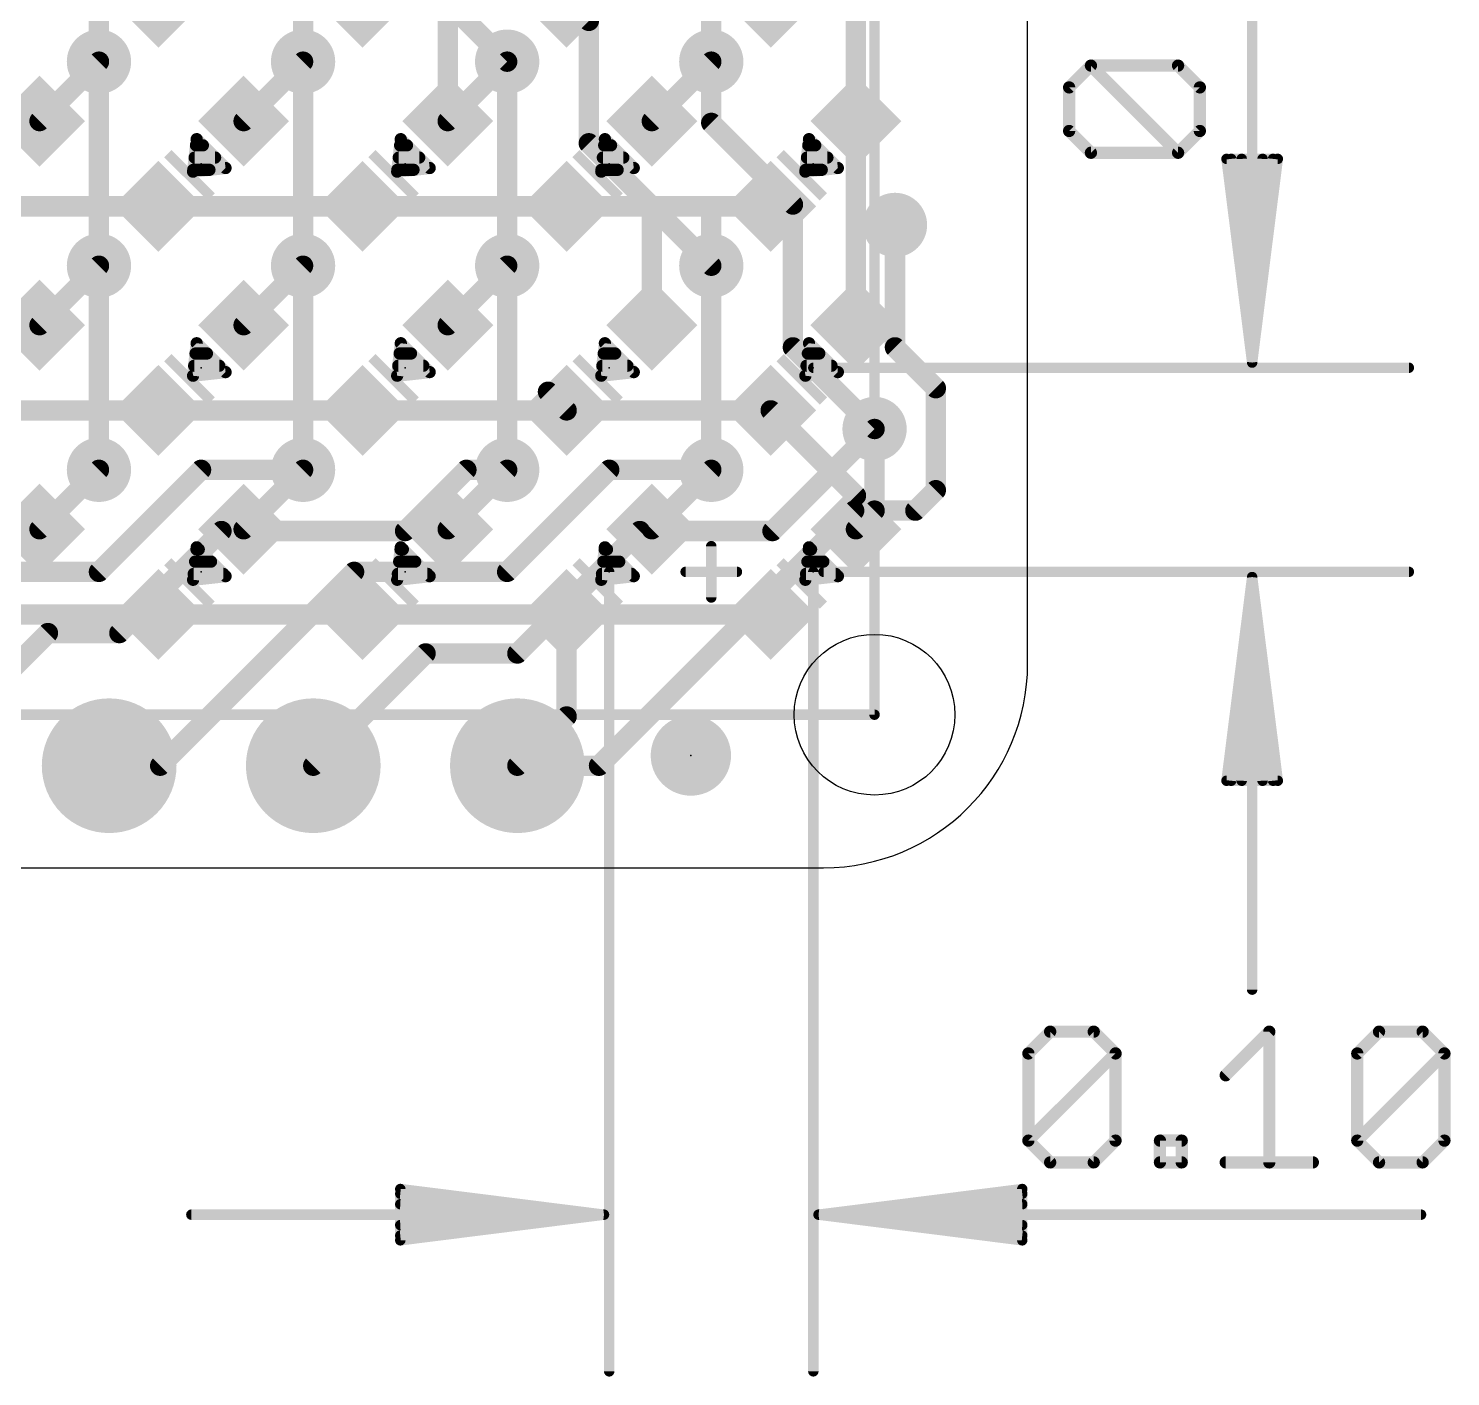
# Model space of a CAD drawing. Extents: x -12.1 to 48.4, y -6.3 to 35.5.
# Drawn here: x 30.75 to 48.44, y -6.33 to 10.45 of the extents above; entities that cross this region are included whole.
import ezdxf

# ---------------------------------------------------------------- set-up
doc = ezdxf.new("R2010")
doc.units = 0
for name, color, linetype in [('1', 12, 'CONTINUOUS'), ('16', 132, 'CONTINUOUS'), ('17', 110, 'CONTINUOUS'), ('18', 110, 'CONTINUOUS'), ('20', 53, 'CONTINUOUS'), ('21', 40, 'CONTINUOUS'), ('23', 40, 'CONTINUOUS'), ('47', 253, 'CONTINUOUS')]:
    doc.layers.add(name, color=color, linetype=linetype)

# ---------------------------------------------------------------- blocks, each defined once
blk = doc.blocks.new('RECT')
blk.add_solid([(-0.5, -0.5), (0.5, -0.5), (-0.5, 0.5), (0.5, 0.5)])
blk = doc.blocks.new('PIE')
at = {"const_width": 0.5}
blk.add_lwpolyline([(0, -0.25, 1), (0, 0.25, 1), (0, -0.25)], format="xyb", dxfattribs=at)
blk = doc.blocks.new('ROUNDP')
at = {"const_width": 0.5}
blk.add_lwpolyline([(0, -0.25, 1), (0, 0.25, 1), (0, -0.25)], format="xyb", dxfattribs=at)
blk = doc.blocks.new('ROUNDV')
at = {"const_width": 0.5}
blk.add_lwpolyline([(0, -0.25, 1), (0, 0.25, 1), (0, -0.25)], format="xyb", dxfattribs=at)

msp = doc.modelspace()

# ---------------------------------------------------------------- linework, layer by layer
at = {"layer": '1', "const_width": 0.254}
for points in [[(41.0433, 11.8333), (41.0433, 9.2933)], [(35.9633, 9.2933), (35.9633, 10.7727)], [(30.8833, 9.2933), (31.623, 10.033)], [(33.4233, 9.2933), (34.163, 10.033)], [(35.9633, 9.2933), (36.703, 10.033)], [(39.243, 10.033), (38.5033, 9.2933)], [(41.0433, 9.2933), (41.0433, 8.0233)], [(29.8227, 8.2327), (32.3627, 8.2327)], [(32.3627, 8.2327), (34.9027, 8.2327)], [(34.9027, 8.2327), (37.4427, 8.2327)], [(37.4427, 8.2327), (38.5033, 8.2327)], [(38.5033, 8.2327), (39.243, 8.2327)], [(38.5033, 6.7533), (38.5033, 8.2327)], [(39.243, 8.2327), (39.9827, 8.2327)], [(39.243, 7.493), (39.243, 8.2327)], [(41.529, 8.001), (41.0433, 8.0233)], [(41.0433, 8.0233), (41.0433, 6.7533)], [(31.623, 7.493), (30.8833, 6.7533)], [(33.4233, 6.7533), (34.163, 7.493)], [(36.703, 7.493), (35.9633, 6.7533)], [(37.4427, 5.6927), (37.211, 5.9243)], [(29.8227, 5.6927), (32.3627, 5.6927)], [(32.3627, 5.6927), (34.9027, 5.6927)], [(34.9027, 5.6927), (37.4427, 5.6927)], [(37.4427, 5.6927), (39.9827, 5.6927)], [(39.9827, 5.6927), (41.0433, 4.632)], [(41.275, 4.445), (41.275, 5.461)], [(30.8833, 4.2133), (31.623, 4.953)], [(33.4233, 4.2133), (34.163, 4.953)], [(35.9633, 4.2133), (36.703, 4.953)], [(38.5033, 4.2133), (39.243, 4.953)], [(41.0433, 4.632), (41.0433, 4.2133)], [(41.0433, 4.2133), (41.275, 4.445)], [(32.3627, 3.1527), (29.8227, 3.1527)], [(34.9027, 3.1527), (32.3627, 3.1527)], [(37.4427, 3.1527), (34.9027, 3.1527)], [(39.9827, 3.1527), (37.4427, 3.1527)], [(37.4427, 1.8827), (37.4427, 3.1527)], [(36.83, 1.27), (37.4427, 1.8827)]]:
    msp.add_lwpolyline(points, dxfattribs=at)
at = {"layer": '1', "const_width": 0.127}
for points in [[(31.6679, 9.9881, 1), (31.5781, 10.0779)], [(34.2079, 9.9881, 1), (34.1181, 10.0779)], [(36.7479, 9.9881, 1), (36.6581, 10.0779)], [(39.2879, 9.9881, 1), (39.1981, 10.0779)], [(30.8384, 9.3382, 1), (30.9282, 9.2484)], [(33.3784, 9.3382, 1), (33.4682, 9.2484)], [(35.9184, 9.3382, 1), (36.0082, 9.2484)], [(38.4584, 9.3382, 1), (38.5482, 9.2484)], [(41.1068, 9.2933, 1), (40.9798, 9.2933)], [(35.8998, 9.2933, 1), (36.0268, 9.2933)], [(40.9798, 9.2933, 1), (41.1068, 9.2933)], [(32.3627, 8.2962, 1), (32.3627, 8.1692)], [(32.3627, 8.1692, 1), (32.3627, 8.2962)], [(34.9027, 8.2962, 1), (34.9027, 8.1692)], [(34.9027, 8.1692, 1), (34.9027, 8.2962)], [(37.4427, 8.2962, 1), (37.4427, 8.1692)], [(37.4427, 8.1692, 1), (37.4427, 8.2962)], [(38.5033, 8.2962, 1), (38.5033, 8.1692)], [(38.5668, 8.2327, 1), (38.4398, 8.2327)], [(38.5033, 8.1692, 1), (38.5033, 8.2962)], [(39.243, 8.2962, 1), (39.243, 8.1692)], [(39.3065, 8.2327, 1), (39.1795, 8.2327)], [(39.243, 8.1692, 1), (39.243, 8.2962)], [(39.9827, 8.1692, 1), (39.9827, 8.2962)], [(41.0462, 8.0868, 1), (41.0404, 7.9599)], [(41.1068, 8.0233, 1), (40.9798, 8.0233)], [(40.9798, 8.0233, 1), (41.1068, 8.0233)], [(41.5261, 7.9376, 1), (41.5319, 8.0644)], [(31.6679, 7.4481, 1), (31.5781, 7.5379)], [(34.2079, 7.4481, 1), (34.1181, 7.5379)], [(36.7479, 7.4481, 1), (36.6581, 7.5379)], [(39.1795, 7.493, 1), (39.3065, 7.493)], [(30.8384, 6.7982, 1), (30.9282, 6.7084)], [(33.3784, 6.7982, 1), (33.4682, 6.7084)], [(35.9184, 6.7982, 1), (36.0082, 6.7084)], [(38.4398, 6.7533, 1), (38.5668, 6.7533)], [(40.9798, 6.7533, 1), (41.1068, 6.7533)], [(37.2559, 5.9692, 1), (37.1661, 5.8794)], [(32.3627, 5.7562, 1), (32.3627, 5.6292)], [(32.3627, 5.6292, 1), (32.3627, 5.7562)], [(34.9027, 5.7562, 1), (34.9027, 5.6292)], [(34.9027, 5.6292, 1), (34.9027, 5.7562)], [(37.4427, 5.7562, 1), (37.4427, 5.6292)], [(37.3978, 5.6478, 1), (37.4876, 5.7376)], [(37.4427, 5.6292, 1), (37.4427, 5.7562)], [(40.0276, 5.7376, 1), (39.9378, 5.6478)], [(39.9827, 5.6292, 1), (39.9827, 5.7562)], [(41.3385, 5.461, 1), (41.2115, 5.461)], [(31.6679, 4.9081, 1), (31.5781, 4.9979)], [(34.2079, 4.9081, 1), (34.1181, 4.9979)], [(36.7479, 4.9081, 1), (36.6581, 4.9979)], [(39.2879, 4.9081, 1), (39.1981, 4.9979)], [(41.1068, 4.632, 1), (40.9798, 4.632)], [(40.9984, 4.5871, 1), (41.0882, 4.6769)], [(41.2115, 4.445, 1), (41.3385, 4.445)], [(41.3199, 4.4001, 1), (41.2301, 4.4899)], [(30.8384, 4.2582, 1), (30.9282, 4.1684)], [(33.3784, 4.2582, 1), (33.4682, 4.1684)], [(35.9184, 4.2582, 1), (36.0082, 4.1684)], [(38.4584, 4.2582, 1), (38.5482, 4.1684)], [(40.9984, 4.2582, 1), (41.0882, 4.1684)], [(40.9798, 4.2133, 1), (41.1068, 4.2133)], [(32.3627, 3.2162, 1), (32.3627, 3.0892)], [(32.3627, 3.0892, 1), (32.3627, 3.2162)], [(34.9027, 3.2162, 1), (34.9027, 3.0892)], [(34.9027, 3.0892, 1), (34.9027, 3.2162)], [(37.4427, 3.2162, 1), (37.4427, 3.0892)], [(37.5062, 3.1527, 1), (37.3792, 3.1527)], [(37.4427, 3.0892, 1), (37.4427, 3.2162)], [(39.9827, 3.0892, 1), (39.9827, 3.2162)], [(37.4876, 1.8378, 1), (37.3978, 1.9276)], [(37.3792, 1.8827, 1), (37.5062, 1.8827)], [(36.7851, 1.3149, 1), (36.8749, 1.2251)]]:
    msp.add_lwpolyline(points, format="xyb", dxfattribs=at)
at = {"layer": '16', "const_width": 0.254}
for points in [[(31.623, 12.573), (31.623, 10.033)], [(34.163, 10.033), (34.163, 12.573)], [(39.243, 10.033), (39.243, 12.573)], [(36.703, 11.557), (37.719, 10.541)], [(35.687, 11.049), (36.703, 10.033)], [(37.719, 10.541), (37.719, 9.017)], [(31.623, 10.033), (31.623, 7.493)], [(34.163, 7.493), (34.163, 10.033)], [(36.703, 10.033), (36.703, 7.493)], [(39.243, 10.033), (39.243, 9.271)], [(39.243, 9.271), (40.259, 8.255)], [(37.719, 9.017), (39.243, 7.493)], [(40.259, 8.255), (40.259, 6.477)], [(41.529, 6.477), (41.529, 8.001)], [(31.623, 4.953), (31.623, 7.493)], [(34.163, 4.953), (34.163, 7.493)], [(36.703, 4.953), (36.703, 7.493)], [(39.243, 4.953), (39.243, 7.493)], [(40.259, 6.477), (41.275, 5.461)], [(42.037, 5.969), (41.529, 6.477)], [(42.037, 4.699), (42.037, 5.969)], [(40.005, 4.191), (41.275, 5.461)], [(30.8833, 4.2133), (31.623, 4.953)], [(31.623, 3.683), (32.893, 4.953)], [(32.893, 4.953), (34.163, 4.953)], [(35.433, 4.191), (36.195, 4.953)], [(36.195, 4.953), (36.703, 4.953)], [(36.703, 3.683), (37.973, 4.953)], [(37.973, 4.953), (39.243, 4.953)], [(41.783, 4.445), (42.037, 4.699)], [(41.021, 4.445), (37.846, 1.27)], [(41.021, 4.445), (41.783, 4.445)], [(28.5973, 4.2133), (30.8833, 4.2133)], [(33.147, 4.191), (31.877, 2.921)], [(33.147, 4.191), (35.433, 4.191)], [(36.83, 2.667), (38.354, 4.191)], [(38.227, 4.191), (38.354, 4.191)], [(38.354, 4.191), (38.862, 4.191)], [(38.862, 4.191), (40.005, 4.191)], [(29.591, 3.683), (31.623, 3.683)], [(34.798, 3.683), (32.385, 1.27)], [(34.798, 3.683), (36.703, 3.683)], [(30.988, 2.921), (29.337, 1.27)], [(31.877, 2.921), (30.988, 2.921)], [(34.29, 1.27), (35.687, 2.667)], [(35.687, 2.667), (36.83, 2.667)], [(32.385, 1.27), (31.75, 1.27)], [(37.846, 1.27), (36.83, 1.27)]]:
    msp.add_lwpolyline(points, dxfattribs=at)
at = {"layer": '16', "const_width": 0.127}
for points in [[(37.6741, 10.4961, 1), (37.7639, 10.5859)], [(31.6865, 10.033, 1), (31.5595, 10.033)], [(31.5595, 10.033, 1), (31.6865, 10.033)], [(34.2265, 10.033, 1), (34.0995, 10.033)], [(34.0995, 10.033, 1), (34.2265, 10.033)], [(36.7665, 10.033, 1), (36.6395, 10.033)], [(36.6581, 9.9881, 1), (36.7479, 10.0779)], [(39.3065, 10.033, 1), (39.1795, 10.033)], [(39.1795, 10.033, 1), (39.3065, 10.033)], [(39.2879, 9.3159, 1), (39.1981, 9.2261)], [(39.1795, 9.271, 1), (39.3065, 9.271)], [(37.7639, 9.0619, 1), (37.6741, 8.9721)], [(37.6555, 9.017, 1), (37.7825, 9.017)], [(40.3225, 8.255, 1), (40.1955, 8.255)], [(40.2141, 8.2101, 1), (40.3039, 8.2999)], [(41.5925, 8.001, 1), (41.4655, 8.001)], [(31.6865, 7.493, 1), (31.5595, 7.493)], [(34.2265, 7.493, 1), (34.0995, 7.493)], [(36.7665, 7.493, 1), (36.6395, 7.493)], [(39.3065, 7.493, 1), (39.1795, 7.493)], [(31.5595, 7.493, 1), (31.6865, 7.493)], [(34.0995, 7.493, 1), (34.2265, 7.493)], [(36.6395, 7.493, 1), (36.7665, 7.493)], [(39.1981, 7.4481, 1), (39.2879, 7.5379)], [(40.3039, 6.5219, 1), (40.2141, 6.4321)], [(41.5739, 6.5219, 1), (41.4841, 6.4321)], [(40.1955, 6.477, 1), (40.3225, 6.477)], [(41.4655, 6.477, 1), (41.5925, 6.477)], [(42.1005, 5.969, 1), (41.9735, 5.969)], [(41.9921, 5.9241, 1), (42.0819, 6.0139)], [(41.3199, 5.4161, 1), (41.2301, 5.5059)], [(41.2301, 5.4161, 1), (41.3199, 5.5059)], [(31.5595, 4.953, 1), (31.6865, 4.953)], [(31.6679, 4.9081, 1), (31.5781, 4.9979)], [(32.893, 5.0165, 1), (32.893, 4.8895)], [(32.9379, 4.9081, 1), (32.8481, 4.9979)], [(34.0995, 4.953, 1), (34.2265, 4.953)], [(34.163, 4.8895, 1), (34.163, 5.0165)], [(36.195, 5.0165, 1), (36.195, 4.8895)], [(36.2399, 4.9081, 1), (36.1501, 4.9979)], [(36.6395, 4.953, 1), (36.7665, 4.953)], [(36.703, 4.8895, 1), (36.703, 5.0165)], [(37.973, 5.0165, 1), (37.973, 4.8895)], [(38.0179, 4.9081, 1), (37.9281, 4.9979)], [(39.1795, 4.953, 1), (39.3065, 4.953)], [(39.243, 4.8895, 1), (39.243, 5.0165)], [(42.0819, 4.6541, 1), (41.9921, 4.7439)], [(41.9735, 4.699, 1), (42.1005, 4.699)], [(41.021, 4.5085, 1), (41.021, 4.3815)], [(41.0659, 4.4001, 1), (40.9761, 4.4899)], [(41.7381, 4.4899, 1), (41.8279, 4.4001)], [(41.783, 4.3815, 1), (41.783, 4.5085)], [(30.8384, 4.2582, 1), (30.9282, 4.1684)], [(30.8833, 4.1498, 1), (30.8833, 4.2768)], [(33.147, 4.2545, 1), (33.147, 4.1275)], [(33.1919, 4.1461, 1), (33.1021, 4.2359)], [(35.3881, 4.2359, 1), (35.4779, 4.1461)], [(35.433, 4.1275, 1), (35.433, 4.2545)], [(38.227, 4.2545, 1), (38.227, 4.1275)], [(38.354, 4.2545, 1), (38.354, 4.1275)], [(38.3989, 4.1461, 1), (38.3091, 4.2359)], [(38.354, 4.1275, 1), (38.354, 4.2545)], [(38.862, 4.2545, 1), (38.862, 4.1275)], [(38.862, 4.1275, 1), (38.862, 4.2545)], [(39.9601, 4.2359, 1), (40.0499, 4.1461)], [(40.005, 4.1275, 1), (40.005, 4.2545)], [(31.5781, 3.7279, 1), (31.6679, 3.6381)], [(31.623, 3.6195, 1), (31.623, 3.7465)], [(34.798, 3.7465, 1), (34.798, 3.6195)], [(34.8429, 3.6381, 1), (34.7531, 3.7279)], [(36.6581, 3.7279, 1), (36.7479, 3.6381)], [(36.703, 3.6195, 1), (36.703, 3.7465)], [(30.988, 2.9845, 1), (30.988, 2.8575)], [(31.0329, 2.8761, 1), (30.9431, 2.9659)], [(31.8321, 2.9659, 1), (31.9219, 2.8761)], [(31.877, 2.8575, 1), (31.877, 2.9845)], [(35.687, 2.7305, 1), (35.687, 2.6035)], [(35.7319, 2.6221, 1), (35.6421, 2.7119)], [(36.7851, 2.7119, 1), (36.8749, 2.6221)], [(36.83, 2.6035, 1), (36.83, 2.7305)], [(31.75, 1.3335, 1), (31.75, 1.2065)], [(32.3401, 1.3149, 1), (32.4299, 1.2251)], [(32.385, 1.2065, 1), (32.385, 1.3335)], [(34.2451, 1.3149, 1), (34.3349, 1.2251)], [(36.83, 1.3335, 1), (36.83, 1.2065)], [(37.8011, 1.3149, 1), (37.8909, 1.2251)], [(37.846, 1.2065, 1), (37.846, 1.3335)]]:
    msp.add_lwpolyline(points, format="xyb", dxfattribs=at)
at = {"layer": '20'}
for p, q in [((43.18, 2.54), (43.18, 25.4)), ((2.54, 0), (40.64, 0))]:
    msp.add_line(p, q, dxfattribs=at)
msp.add_circle((41.275, 1.905), 1, dxfattribs=at)
msp.add_arc((40.64, 2.54), 2.54, 270, 0, dxfattribs=at)
at = {"layer": '21', "const_width": 0.1524}
for points in [[(32.8391, 9.0683), (32.7942, 8.6642)], [(32.8306, 8.9916), (32.9158, 8.9916)], [(33.1983, 8.7091), (32.8391, 9.0683)], [(35.3791, 9.0683), (35.3342, 8.6642)], [(35.3706, 8.9916), (35.4558, 8.9916)], [(35.7383, 8.7091), (35.3791, 9.0683)], [(37.9191, 9.0683), (37.8742, 8.6642)], [(37.9106, 8.9916), (37.9958, 8.9916)], [(38.2783, 8.7091), (37.9191, 9.0683)], [(40.4591, 9.0683), (40.4142, 8.6642)], [(40.4506, 8.9916), (40.5358, 8.9916)], [(40.8183, 8.7091), (40.4591, 9.0683)], [(32.8137, 8.8392), (33.0682, 8.8392)], [(35.3537, 8.8392), (35.6082, 8.8392)], [(37.8937, 8.8392), (38.1482, 8.8392)], [(40.4337, 8.8392), (40.6882, 8.8392)], [(32.7942, 8.6642), (33.1983, 8.7091)], [(32.7967, 8.6868), (32.9975, 8.6868)], [(35.3342, 8.6642), (35.7383, 8.7091)], [(35.3367, 8.6868), (35.5375, 8.6868)], [(37.8742, 8.6642), (38.2783, 8.7091)], [(37.8767, 8.6868), (38.0775, 8.6868)], [(40.4142, 8.6642), (40.8183, 8.7091)], [(40.4167, 8.6868), (40.6175, 8.6868)], [(32.8391, 6.5283), (32.7942, 6.1242)], [(33.1983, 6.1691), (32.8391, 6.5283)], [(35.3791, 6.5283), (35.3342, 6.1242)], [(35.7383, 6.1691), (35.3791, 6.5283)], [(37.9191, 6.5283), (37.8742, 6.1242)], [(38.2783, 6.1691), (37.9191, 6.5283)], [(40.4591, 6.5283), (40.4142, 6.1242)], [(40.8183, 6.1691), (40.4591, 6.5283)], [(32.8249, 6.4008), (32.9666, 6.4008)], [(35.3649, 6.4008), (35.5066, 6.4008)], [(37.9049, 6.4008), (38.0466, 6.4008)], [(40.4449, 6.4008), (40.5866, 6.4008)], [(32.7942, 6.1242), (33.1983, 6.1691)], [(32.808, 6.2484), (33.119, 6.2484)], [(35.3342, 6.1242), (35.7383, 6.1691)], [(35.348, 6.2484), (35.659, 6.2484)], [(37.8742, 6.1242), (38.2783, 6.1691)], [(37.888, 6.2484), (38.199, 6.2484)], [(40.4142, 6.1242), (40.8183, 6.1691)], [(40.428, 6.2484), (40.739, 6.2484)], [(32.8391, 3.9883), (32.7942, 3.5842)], [(32.8362, 3.9624), (32.865, 3.9624)], [(33.1983, 3.6291), (32.8391, 3.9883)], [(35.3791, 3.9883), (35.3342, 3.5842)], [(35.3762, 3.9624), (35.405, 3.9624)], [(35.7383, 3.6291), (35.3791, 3.9883)], [(37.9191, 3.9883), (37.8742, 3.5842)], [(37.9162, 3.9624), (37.945, 3.9624)], [(38.2783, 3.6291), (37.9191, 3.9883)], [(40.4591, 3.9883), (40.4142, 3.5842)], [(40.4562, 3.9624), (40.485, 3.9624)], [(40.8183, 3.6291), (40.4591, 3.9883)], [(32.8024, 3.6576), (33.1698, 3.6576)], [(32.8193, 3.81), (33.0174, 3.81)], [(35.3424, 3.6576), (35.7098, 3.6576)], [(35.3593, 3.81), (35.5574, 3.81)], [(37.8824, 3.6576), (38.2498, 3.6576)], [(37.8993, 3.81), (38.0974, 3.81)], [(40.4224, 3.6576), (40.7898, 3.6576)], [(40.4393, 3.81), (40.6374, 3.81)], [(32.7942, 3.5842), (33.1983, 3.6291)], [(35.3342, 3.5842), (35.7383, 3.6291)], [(37.8742, 3.5842), (38.2783, 3.6291)], [(40.4142, 3.5842), (40.8183, 3.6291)]]:
    msp.add_lwpolyline(points, dxfattribs=at)
at = {"layer": '21', "const_width": 0.0762}
for points in [[(32.8306, 9.0297, 1), (32.8306, 8.9535)], [(32.8661, 9.0953, 1), (32.8122, 9.0414)], [(32.877, 9.0641, 1), (32.8012, 9.0725)], [(32.9158, 8.9535, 1), (32.9158, 9.0297)], [(35.3706, 9.0297, 1), (35.3706, 8.9535)], [(35.4061, 9.0953, 1), (35.3522, 9.0414)], [(35.417, 9.0641, 1), (35.3412, 9.0725)], [(35.4558, 8.9535, 1), (35.4558, 9.0297)], [(37.9106, 9.0297, 1), (37.9106, 8.9535)], [(37.9461, 9.0953, 1), (37.8922, 9.0414)], [(37.957, 9.0641, 1), (37.8812, 9.0725)], [(37.9958, 8.9535, 1), (37.9958, 9.0297)], [(40.4506, 9.0297, 1), (40.4506, 8.9535)], [(40.4861, 9.0953, 1), (40.4322, 9.0414)], [(40.497, 9.0641, 1), (40.4212, 9.0725)], [(40.5358, 8.9535, 1), (40.5358, 9.0297)], [(32.8137, 8.8773, 1), (32.8137, 8.8011)], [(33.0682, 8.8011, 1), (33.0682, 8.8773)], [(35.3537, 8.8773, 1), (35.3537, 8.8011)], [(35.6082, 8.8011, 1), (35.6082, 8.8773)], [(37.8937, 8.8773, 1), (37.8937, 8.8011)], [(38.1482, 8.8011, 1), (38.1482, 8.8773)], [(40.4337, 8.8773, 1), (40.4337, 8.8011)], [(40.6882, 8.8011, 1), (40.6882, 8.8773)], [(32.79, 8.7021, 1), (32.7984, 8.6263)], [(32.7563, 8.6684, 1), (32.8321, 8.66)], [(32.7967, 8.7249, 1), (32.7967, 8.6487)], [(32.9975, 8.6487, 1), (32.9975, 8.7249)], [(33.1714, 8.6822, 1), (33.2253, 8.7361)], [(33.2025, 8.6712, 1), (33.1941, 8.747)], [(35.33, 8.7021, 1), (35.3384, 8.6263)], [(35.2963, 8.6684, 1), (35.3721, 8.66)], [(35.3367, 8.7249, 1), (35.3367, 8.6487)], [(35.5375, 8.6487, 1), (35.5375, 8.7249)], [(35.7114, 8.6822, 1), (35.7653, 8.7361)], [(35.7425, 8.6712, 1), (35.7341, 8.747)], [(37.87, 8.7021, 1), (37.8784, 8.6263)], [(37.8363, 8.6684, 1), (37.9121, 8.66)], [(37.8767, 8.7249, 1), (37.8767, 8.6487)], [(38.0775, 8.6487, 1), (38.0775, 8.7249)], [(38.2514, 8.6822, 1), (38.3053, 8.7361)], [(38.2825, 8.6712, 1), (38.2741, 8.747)], [(40.41, 8.7021, 1), (40.4184, 8.6263)], [(40.3763, 8.6684, 1), (40.4521, 8.66)], [(40.4167, 8.7249, 1), (40.4167, 8.6487)], [(40.6175, 8.6487, 1), (40.6175, 8.7249)], [(40.7914, 8.6822, 1), (40.8453, 8.7361)], [(40.8225, 8.6712, 1), (40.8141, 8.747)], [(32.8661, 6.5553, 1), (32.8122, 6.5014)], [(32.877, 6.5241, 1), (32.8012, 6.5325)], [(35.4061, 6.5553, 1), (35.3522, 6.5014)], [(35.417, 6.5241, 1), (35.3412, 6.5325)], [(37.9461, 6.5553, 1), (37.8922, 6.5014)], [(37.957, 6.5241, 1), (37.8812, 6.5325)], [(40.4861, 6.5553, 1), (40.4322, 6.5014)], [(40.497, 6.5241, 1), (40.4212, 6.5325)], [(32.8249, 6.4389, 1), (32.8249, 6.3627)], [(32.9666, 6.3627, 1), (32.9666, 6.4389)], [(35.3649, 6.4389, 1), (35.3649, 6.3627)], [(35.5066, 6.3627, 1), (35.5066, 6.4389)], [(37.9049, 6.4389, 1), (37.9049, 6.3627)], [(38.0466, 6.3627, 1), (38.0466, 6.4389)], [(40.4449, 6.4389, 1), (40.4449, 6.3627)], [(40.5866, 6.3627, 1), (40.5866, 6.4389)], [(32.79, 6.1621, 1), (32.7984, 6.0863)], [(32.808, 6.2865, 1), (32.808, 6.2103)], [(33.119, 6.2103, 1), (33.119, 6.2865)], [(33.1714, 6.1422, 1), (33.2253, 6.1961)], [(33.2025, 6.1312, 1), (33.1941, 6.207)], [(35.33, 6.1621, 1), (35.3384, 6.0863)], [(35.348, 6.2865, 1), (35.348, 6.2103)], [(35.659, 6.2103, 1), (35.659, 6.2865)], [(35.7114, 6.1422, 1), (35.7653, 6.1961)], [(35.7425, 6.1312, 1), (35.7341, 6.207)], [(37.87, 6.1621, 1), (37.8784, 6.0863)], [(37.888, 6.2865, 1), (37.888, 6.2103)], [(38.199, 6.2103, 1), (38.199, 6.2865)], [(38.2514, 6.1422, 1), (38.3053, 6.1961)], [(38.2825, 6.1312, 1), (38.2741, 6.207)], [(40.41, 6.1621, 1), (40.4184, 6.0863)], [(40.428, 6.2865, 1), (40.428, 6.2103)], [(40.739, 6.2103, 1), (40.739, 6.2865)], [(40.7914, 6.1422, 1), (40.8453, 6.1961)], [(40.8225, 6.1312, 1), (40.8141, 6.207)], [(32.7563, 6.1284, 1), (32.8321, 6.12)], [(35.2963, 6.1284, 1), (35.3721, 6.12)], [(37.8363, 6.1284, 1), (37.9121, 6.12)], [(40.3763, 6.1284, 1), (40.4521, 6.12)], [(32.8362, 4.0005, 1), (32.8362, 3.9243)], [(32.8661, 4.0153, 1), (32.8122, 3.9614)], [(32.877, 3.9841, 1), (32.8012, 3.9925)], [(32.865, 3.9243, 1), (32.865, 4.0005)], [(35.3762, 4.0005, 1), (35.3762, 3.9243)], [(35.4061, 4.0153, 1), (35.3522, 3.9614)], [(35.417, 3.9841, 1), (35.3412, 3.9925)], [(35.405, 3.9243, 1), (35.405, 4.0005)], [(37.9162, 4.0005, 1), (37.9162, 3.9243)], [(37.9461, 4.0153, 1), (37.8922, 3.9614)], [(37.957, 3.9841, 1), (37.8812, 3.9925)], [(37.945, 3.9243, 1), (37.945, 4.0005)], [(40.4562, 4.0005, 1), (40.4562, 3.9243)], [(40.4861, 4.0153, 1), (40.4322, 3.9614)], [(40.497, 3.9841, 1), (40.4212, 3.9925)], [(40.485, 3.9243, 1), (40.485, 4.0005)], [(32.8024, 3.6957, 1), (32.8024, 3.6195)], [(32.8193, 3.8481, 1), (32.8193, 3.7719)], [(33.0174, 3.7719, 1), (33.0174, 3.8481)], [(33.1698, 3.6195, 1), (33.1698, 3.6957)], [(35.3424, 3.6957, 1), (35.3424, 3.6195)], [(35.3593, 3.8481, 1), (35.3593, 3.7719)], [(35.5574, 3.7719, 1), (35.5574, 3.8481)], [(35.7098, 3.6195, 1), (35.7098, 3.6957)], [(37.8824, 3.6957, 1), (37.8824, 3.6195)], [(37.8993, 3.8481, 1), (37.8993, 3.7719)], [(38.0974, 3.7719, 1), (38.0974, 3.8481)], [(38.2498, 3.6195, 1), (38.2498, 3.6957)], [(40.4224, 3.6957, 1), (40.4224, 3.6195)], [(40.4393, 3.8481, 1), (40.4393, 3.7719)], [(40.6374, 3.7719, 1), (40.6374, 3.8481)], [(40.7898, 3.6195, 1), (40.7898, 3.6957)], [(32.79, 3.6221, 1), (32.7984, 3.5463)], [(32.7563, 3.5884, 1), (32.8321, 3.58)], [(33.1714, 3.6022, 1), (33.2253, 3.6561)], [(33.2025, 3.5912, 1), (33.1941, 3.667)], [(35.33, 3.6221, 1), (35.3384, 3.5463)], [(35.2963, 3.5884, 1), (35.3721, 3.58)], [(35.7114, 3.6022, 1), (35.7653, 3.6561)], [(35.7425, 3.5912, 1), (35.7341, 3.667)], [(37.87, 3.6221, 1), (37.8784, 3.5463)], [(37.8363, 3.5884, 1), (37.9121, 3.58)], [(38.2514, 3.6022, 1), (38.3053, 3.6561)], [(38.2825, 3.5912, 1), (38.2741, 3.667)], [(40.41, 3.6221, 1), (40.4184, 3.5463)], [(40.3763, 3.5884, 1), (40.4521, 3.58)], [(40.7914, 3.6022, 1), (40.8453, 3.6561)], [(40.8225, 3.5912, 1), (40.8141, 3.667)]]:
    msp.add_lwpolyline(points, format="xyb", dxfattribs=at)
at = {"layer": '23'}
for p in [(32.893, 8.763), (35.433, 8.763), (37.973, 8.763), (40.513, 8.763), (32.893, 6.223), (35.433, 6.223), (37.973, 6.223), (40.513, 6.223), (32.893, 3.683), (35.433, 3.683), (37.973, 3.683), (40.513, 3.683), (38.989, 1.397)]:
    msp.add_point(p, dxfattribs=at)
at = {"layer": '47'}
for points, const_width in [([(41.275, 1.905), (41.275, 35.097)], 0.13), ([(45.974, 6.288), (45.974, 13.7858)], 0.13), ([(43.6963, 9.7127), (43.9675, 9.9839)], 0.1524), ([(43.9675, 9.9839), (45.0521, 9.9839)], 0.1524), ([(45.0521, 8.8992), (43.9675, 9.9839)], 0.1524), ([(45.0521, 9.9839), (45.3233, 9.7127)], 0.1524), ([(43.6963, 9.1704), (43.6963, 9.7127)], 0.1524), ([(45.3233, 9.7127), (45.3233, 9.1704)], 0.1524), ([(43.9675, 8.8992), (43.6963, 9.1704)], 0.1524), ([(45.3233, 9.1704), (45.0521, 8.8992)], 0.1524), ([(45.0521, 8.8992), (43.9675, 8.8992)], 0.1524), ([(45.974, 6.288), (45.6548, 8.823)], 0.13), ([(45.6548, 8.823), (46.2932, 8.823)], 0.13), ([(45.974, 6.288), (45.714, 8.823)], 0.13), ([(45.974, 6.288), (45.844, 8.823)], 0.13), ([(46.2932, 8.823), (45.974, 6.288)], 0.13), ([(46.104, 8.823), (45.974, 6.288)], 0.13), ([(46.234, 8.823), (45.974, 6.288)], 0.13), ([(40.513, 6.223), (47.924, 6.223)], 0.13), ([(39.243, 3.3638), (39.243, 4.0022)], 0.13), ([(37.973, 3.683), (37.973, -6.268)], 0.13), ([(38.9238, 3.683), (39.5622, 3.683)], 0.13), ([(40.513, 3.683), (40.513, -6.268)], 0.13), ([(40.64, 3.683), (47.924, 3.683)], 0.13), ([(45.974, 3.618), (45.6548, 1.083)], 0.13), ([(45.974, 3.618), (45.714, 1.083)], 0.13), ([(45.974, 3.618), (45.844, 1.083)], 0.13), ([(45.974, 3.618), (45.974, -1.517)], 0.13), ([(46.2932, 1.083), (45.974, 3.618)], 0.13), ([(46.104, 1.083), (45.974, 3.618)], 0.13), ([(46.234, 1.083), (45.974, 3.618)], 0.13), ([(41.275, 1.905), (-5.633, 1.905)], 0.13), ([(45.6548, 1.083), (46.2932, 1.083)], 0.13), ([(43.1892, -2.3115), (43.4604, -2.0403)], 0.1524), ([(43.4604, -2.0403), (44.0027, -2.0403)], 0.1524), ([(44.0027, -2.0403), (44.2739, -2.3115)], 0.1524), ([(45.6449, -2.5826), (46.1873, -2.0403)], 0.1524), ([(46.1873, -2.0403), (46.1873, -3.6673)], 0.1524), ([(47.2821, -2.3115), (47.5533, -2.0403)], 0.1524), ([(47.5533, -2.0403), (48.0956, -2.0403)], 0.1524), ([(48.0956, -2.0403), (48.3668, -2.3115)], 0.1524), ([(43.1892, -3.3961), (43.1892, -2.3115)], 0.1524), ([(43.1892, -3.3961), (44.2739, -2.3115)], 0.1524), ([(44.2739, -2.3115), (44.2739, -3.3961)], 0.1524), ([(47.2821, -3.3961), (47.2821, -2.3115)], 0.1524), ([(47.2821, -3.3961), (48.3668, -2.3115)], 0.1524), ([(48.3668, -2.3115), (48.3668, -3.3961)], 0.1524), ([(43.4604, -3.6673), (43.1892, -3.3961)], 0.1524), ([(44.2739, -3.3961), (44.0027, -3.6673)], 0.1524), ([(44.8264, -3.6673), (44.8264, -3.3961)], 0.1524), ([(44.8264, -3.3961), (45.0975, -3.3961)], 0.1524), ([(45.0975, -3.3961), (45.0975, -3.6673)], 0.1524), ([(47.5533, -3.6673), (47.2821, -3.3961)], 0.1524), ([(48.3668, -3.3961), (48.0956, -3.6673)], 0.1524), ([(44.0027, -3.6673), (43.4604, -3.6673)], 0.1524), ([(45.0975, -3.6673), (44.8264, -3.6673)], 0.1524), ([(45.6449, -3.6673), (46.7296, -3.6673)], 0.1524), ([(48.0956, -3.6673), (47.5533, -3.6673)], 0.1524), ([(37.908, -4.318), (35.373, -3.9988)], 0.13), ([(35.373, -3.9988), (35.373, -4.6372)], 0.13), ([(37.908, -4.318), (35.373, -4.058)], 0.13), ([(40.578, -4.318), (43.113, -3.9988)], 0.13), ([(40.578, -4.318), (43.113, -4.058)], 0.13), ([(43.113, -3.9988), (43.113, -4.6372)], 0.13), ([(37.908, -4.318), (35.373, -4.188)], 0.13), ([(40.578, -4.318), (43.113, -4.188)], 0.13), ([(37.908, -4.318), (32.773, -4.318)], 0.13), ([(35.373, -4.6372), (37.908, -4.318)], 0.13), ([(35.373, -4.448), (37.908, -4.318)], 0.13), ([(35.373, -4.578), (37.908, -4.318)], 0.13), ([(40.578, -4.318), (48.0758, -4.318)], 0.13), ([(43.113, -4.6372), (40.578, -4.318)], 0.13), ([(43.113, -4.448), (40.578, -4.318)], 0.13), ([(43.113, -4.578), (40.578, -4.318)], 0.13)]:
    msp.add_lwpolyline(points, dxfattribs=dict(at, const_width=const_width))
for points, const_width in [([(43.9944, 10.0108, 1), (43.9405, 9.9569)], 0.0762), ([(43.9675, 10.022, 1), (43.9675, 9.9458)], 0.0762), ([(43.9944, 9.9569, 1), (43.9405, 10.0108)], 0.0762), ([(45.0791, 10.0108, 1), (45.0252, 9.9569)], 0.0762), ([(45.0521, 9.9458, 1), (45.0521, 10.022)], 0.0762), ([(43.7344, 9.7127, 1), (43.6582, 9.7127)], 0.0762), ([(43.6694, 9.7396, 1), (43.7233, 9.6858)], 0.0762), ([(45.3614, 9.7127, 1), (45.2852, 9.7127)], 0.0762), ([(45.2964, 9.6858, 1), (45.3502, 9.7396)], 0.0762), ([(43.7233, 9.1973, 1), (43.6694, 9.1434)], 0.0762), ([(43.6582, 9.1704, 1), (43.7344, 9.1704)], 0.0762), ([(45.2852, 9.1704, 1), (45.3614, 9.1704)], 0.0762), ([(45.3502, 9.1434, 1), (45.2964, 9.1973)], 0.0762), ([(43.9675, 8.9373, 1), (43.9675, 8.8611)], 0.0762), ([(43.9405, 8.8723, 1), (43.9944, 8.9261)], 0.0762), ([(45.0252, 8.9261, 1), (45.0791, 8.8723)], 0.0762), ([(45.0252, 8.8723, 1), (45.0791, 8.9261)], 0.0762), ([(45.0521, 8.8611, 1), (45.0521, 8.9373)], 0.0762), ([(45.687, 8.8271, 1), (45.6225, 8.8189)], 0.065), ([(45.6548, 8.8555, 1), (45.6548, 8.7905)], 0.065), ([(45.7463, 8.8263, 1), (45.6817, 8.8197)], 0.065), ([(45.8765, 8.8247, 1), (45.8115, 8.8213)], 0.065), ([(46.1365, 8.8213, 1), (46.0715, 8.8247)], 0.065), ([(46.2663, 8.8197, 1), (46.2017, 8.8263)], 0.065), ([(46.3255, 8.8189, 1), (46.261, 8.8271)], 0.065), ([(46.2932, 8.7905, 1), (46.2932, 8.8555)], 0.065), ([(40.513, 6.2555, 1), (40.513, 6.1905)], 0.065), ([(45.9418, 6.2921, 1), (46.0062, 6.2839)], 0.065), ([(45.9417, 6.2913, 1), (46.0063, 6.2847)], 0.065), ([(45.9415, 6.2863, 1), (46.0065, 6.2897)], 0.065), ([(45.9415, 6.2897, 1), (46.0065, 6.2863)], 0.065), ([(45.9415, 6.288, 1), (46.0065, 6.288)], 0.065), ([(45.9417, 6.2847, 1), (46.0063, 6.2913)], 0.065), ([(45.9418, 6.2839, 1), (46.0062, 6.2921)], 0.065), ([(47.924, 6.1905, 1), (47.924, 6.2555)], 0.065), ([(39.2755, 4.0022, 1), (39.2105, 4.0022)], 0.065), ([(38.0055, 3.683, 1), (37.9405, 3.683)], 0.065), ([(38.9238, 3.7155, 1), (38.9238, 3.6505)], 0.065), ([(39.5622, 3.6505, 1), (39.5622, 3.7155)], 0.065), ([(40.5455, 3.683, 1), (40.4805, 3.683)], 0.065), ([(40.64, 3.7155, 1), (40.64, 3.6505)], 0.065), ([(47.924, 3.6505, 1), (47.924, 3.7155)], 0.065), ([(46.0065, 3.618, 1), (45.9415, 3.618)], 0.065), ([(46.0062, 3.6221, 1), (45.9418, 3.6139)], 0.065), ([(46.0065, 3.6163, 1), (45.9415, 3.6197)], 0.065), ([(46.0065, 3.6197, 1), (45.9415, 3.6163)], 0.065), ([(46.0063, 3.6213, 1), (45.9417, 3.6147)], 0.065), ([(46.0063, 3.6147, 1), (45.9417, 3.6213)], 0.065), ([(46.0062, 3.6139, 1), (45.9418, 3.6221)], 0.065), ([(39.2105, 3.3638, 1), (39.2755, 3.3638)], 0.065), ([(41.275, 1.8725, 1), (41.275, 1.9375)], 0.065), ([(41.2425, 1.905, 1), (41.3075, 1.905)], 0.065), ([(45.6225, 1.0871, 1), (45.687, 1.0789)], 0.065), ([(45.6548, 1.1155, 1), (45.6548, 1.0505)], 0.065), ([(45.6817, 1.0863, 1), (45.7463, 1.0797)], 0.065), ([(45.8115, 1.0847, 1), (45.8765, 1.0813)], 0.065), ([(46.0715, 1.0813, 1), (46.1365, 1.0847)], 0.065), ([(46.2017, 1.0797, 1), (46.2663, 1.0863)], 0.065), ([(46.261, 1.0789, 1), (46.3255, 1.0871)], 0.065), ([(46.2932, 1.0505, 1), (46.2932, 1.1155)], 0.065), ([(45.9415, -1.517, 1), (46.0065, -1.517)], 0.065), ([(43.4604, -2.0022, 1), (43.4604, -2.0784)], 0.0762), ([(43.4873, -2.0673, 1), (43.4334, -2.0134)], 0.0762), ([(44.0296, -2.0134, 1), (43.9758, -2.0673)], 0.0762), ([(44.0027, -2.0784, 1), (44.0027, -2.0022)], 0.0762), ([(46.2254, -2.0403, 1), (46.1492, -2.0403)], 0.0762), ([(46.2142, -2.0673, 1), (46.1603, -2.0134)], 0.0762), ([(47.5533, -2.0022, 1), (47.5533, -2.0784)], 0.0762), ([(47.5802, -2.0673, 1), (47.5263, -2.0134)], 0.0762), ([(48.1225, -2.0134, 1), (48.0686, -2.0673)], 0.0762), ([(48.0956, -2.0784, 1), (48.0956, -2.0022)], 0.0762), ([(43.2273, -2.3115, 1), (43.1511, -2.3115)], 0.0762), ([(43.1623, -2.2845, 1), (43.2161, -2.3384)], 0.0762), ([(44.312, -2.3115, 1), (44.2358, -2.3115)], 0.0762), ([(44.3008, -2.3384, 1), (44.2469, -2.2845)], 0.0762), ([(44.2469, -2.3384, 1), (44.3008, -2.2845)], 0.0762), ([(47.2551, -2.2845, 1), (47.309, -2.3384)], 0.0762), ([(47.3202, -2.3115, 1), (47.244, -2.3115)], 0.0762), ([(48.4049, -2.3115, 1), (48.3287, -2.3115)], 0.0762), ([(48.3937, -2.3384, 1), (48.3398, -2.2845)], 0.0762), ([(48.3398, -2.3384, 1), (48.3937, -2.2845)], 0.0762), ([(45.618, -2.5557, 1), (45.6719, -2.6096)], 0.0762), ([(43.2161, -3.3692, 1), (43.1623, -3.4231)], 0.0762), ([(43.1623, -3.3692, 1), (43.2161, -3.4231)], 0.0762), ([(43.1511, -3.3961, 1), (43.2273, -3.3961)], 0.0762), ([(44.2358, -3.3961, 1), (44.312, -3.3961)], 0.0762), ([(44.3008, -3.4231, 1), (44.2469, -3.3692)], 0.0762), ([(44.8645, -3.3961, 1), (44.7883, -3.3961)], 0.0762), ([(44.8264, -3.358, 1), (44.8264, -3.4342)], 0.0762), ([(45.1356, -3.3961, 1), (45.0594, -3.3961)], 0.0762), ([(45.0975, -3.4342, 1), (45.0975, -3.358)], 0.0762), ([(47.309, -3.3692, 1), (47.2551, -3.4231)], 0.0762), ([(47.2551, -3.3692, 1), (47.309, -3.4231)], 0.0762), ([(47.244, -3.3961, 1), (47.3202, -3.3961)], 0.0762), ([(48.3287, -3.3961, 1), (48.4049, -3.3961)], 0.0762), ([(48.3937, -3.4231, 1), (48.3398, -3.3692)], 0.0762), ([(43.4604, -3.6292, 1), (43.4604, -3.7054)], 0.0762), ([(43.4334, -3.6942, 1), (43.4873, -3.6404)], 0.0762), ([(43.9758, -3.6404, 1), (44.0296, -3.6942)], 0.0762), ([(44.0027, -3.7054, 1), (44.0027, -3.6292)], 0.0762), ([(44.8264, -3.6292, 1), (44.8264, -3.7054)], 0.0762), ([(44.7883, -3.6673, 1), (44.8645, -3.6673)], 0.0762), ([(45.0594, -3.6673, 1), (45.1356, -3.6673)], 0.0762), ([(45.0975, -3.7054, 1), (45.0975, -3.6292)], 0.0762), ([(45.6449, -3.6292, 1), (45.6449, -3.7054)], 0.0762), ([(46.1492, -3.6673, 1), (46.2254, -3.6673)], 0.0762), ([(46.7296, -3.7054, 1), (46.7296, -3.6292)], 0.0762), ([(47.5533, -3.6292, 1), (47.5533, -3.7054)], 0.0762), ([(47.5263, -3.6942, 1), (47.5802, -3.6404)], 0.0762), ([(48.0686, -3.6404, 1), (48.1225, -3.6942)], 0.0762), ([(48.0956, -3.7054, 1), (48.0956, -3.6292)], 0.0762), ([(35.3771, -3.9665, 1), (35.3689, -4.031)], 0.065), ([(35.4055, -3.9988, 1), (35.3405, -3.9988)], 0.065), ([(35.3763, -4.0257, 1), (35.3697, -4.0903)], 0.065), ([(43.1455, -3.9988, 1), (43.0805, -3.9988)], 0.065), ([(43.1171, -4.031, 1), (43.1089, -3.9665)], 0.065), ([(43.1163, -4.0903, 1), (43.1097, -4.0257)], 0.065), ([(35.3747, -4.1555, 1), (35.3713, -4.2205)], 0.065), ([(43.1147, -4.2205, 1), (43.1113, -4.1555)], 0.065), ([(32.773, -4.2855, 1), (32.773, -4.3505)], 0.065), ([(35.3713, -4.4155, 1), (35.3747, -4.4805)], 0.065), ([(37.9121, -4.3502, 1), (37.9039, -4.2858)], 0.065), ([(37.9039, -4.3502, 1), (37.9121, -4.2858)], 0.065), ([(37.9113, -4.3503, 1), (37.9047, -4.2857)], 0.065), ([(37.9047, -4.3503, 1), (37.9113, -4.2857)], 0.065), ([(37.9063, -4.3505, 1), (37.9097, -4.2855)], 0.065), ([(37.9097, -4.3505, 1), (37.9063, -4.2855)], 0.065), ([(37.908, -4.3505, 1), (37.908, -4.2855)], 0.065), ([(40.578, -4.2855, 1), (40.578, -4.3505)], 0.065), ([(40.5821, -4.2858, 1), (40.5739, -4.3502)], 0.065), ([(40.5763, -4.2855, 1), (40.5797, -4.3505)], 0.065), ([(40.5797, -4.2855, 1), (40.5763, -4.3505)], 0.065), ([(40.5813, -4.2857, 1), (40.5747, -4.3503)], 0.065), ([(40.5747, -4.2857, 1), (40.5813, -4.3503)], 0.065), ([(40.5739, -4.2858, 1), (40.5821, -4.3502)], 0.065), ([(43.1113, -4.4805, 1), (43.1147, -4.4155)], 0.065), ([(48.0758, -4.3505, 1), (48.0758, -4.2855)], 0.065), ([(35.3697, -4.5457, 1), (35.3763, -4.6103)], 0.065), ([(35.3689, -4.605, 1), (35.3771, -4.6695)], 0.065), ([(43.1089, -4.6695, 1), (43.1171, -4.605)], 0.065), ([(43.1097, -4.6103, 1), (43.1163, -4.5457)], 0.065), ([(35.3405, -4.6372, 1), (35.4055, -4.6372)], 0.065), ([(43.0805, -4.6372, 1), (43.1455, -4.6372)], 0.065), ([(37.9405, -6.268, 1), (38.0055, -6.268)], 0.065), ([(40.4805, -6.268, 1), (40.5455, -6.268)], 0.065)]:
    msp.add_lwpolyline(points, format="xyb", dxfattribs=dict(at, const_width=const_width))

# ---------------------------------------------------------------- block references
at = {"layer": '1', "xscale": 0.8, "yscale": 0.8, "rotation": 135}
for p in [(32.3627, 10.7727), (34.9027, 10.7727), (37.4427, 10.7727), (39.9827, 10.7727), (30.8833, 9.2933), (33.4233, 9.2933), (35.9633, 9.2933), (38.5033, 9.2933), (41.0433, 9.2933), (32.3627, 8.2327), (34.9027, 8.2327), (37.4427, 8.2327), (39.9827, 8.2327), (30.8833, 6.7533), (33.4233, 6.7533), (35.9633, 6.7533), (38.5033, 6.7533), (41.0433, 6.7533), (32.3627, 5.6927), (34.9027, 5.6927), (37.4427, 5.6927), (39.9827, 5.6927), (30.8833, 4.2133), (33.4233, 4.2133), (35.9633, 4.2133), (38.5033, 4.2133), (41.0433, 4.2133), (32.3627, 3.1527), (34.9027, 3.1527), (37.4427, 3.1527), (39.9827, 3.1527)]:
    msp.add_blockref('RECT', p, dxfattribs=at)
at = {"layer": '1'}
msp.add_blockref('PIE', (38.989, 1.397), dxfattribs=at)
at = {"layer": '17', "xscale": 1.6764, "yscale": 1.6764, "rotation": 90}
for p in [(31.75, 1.27), (31.75, 1.27), (34.29, 1.27), (34.29, 1.27), (36.83, 1.27), (36.83, 1.27)]:
    msp.add_blockref('ROUNDP', p, dxfattribs=at)
at = {"layer": '18', "xscale": 0.8001, "yscale": 0.8001}
for p in [(31.623, 10.033), (31.623, 10.033), (34.163, 10.033), (34.163, 10.033), (36.703, 10.033), (36.703, 10.033), (39.243, 10.033), (39.243, 10.033), (41.529, 8.001), (41.529, 8.001), (31.623, 7.493), (31.623, 7.493), (34.163, 7.493), (34.163, 7.493), (36.703, 7.493), (36.703, 7.493), (39.243, 7.493), (39.243, 7.493), (41.275, 5.461), (41.275, 5.461), (31.623, 4.953), (31.623, 4.953), (34.163, 4.953), (34.163, 4.953), (36.703, 4.953), (36.703, 4.953), (39.243, 4.953), (39.243, 4.953)]:
    msp.add_blockref('ROUNDV', p, dxfattribs=at)
at = {"layer": '21', "xscale": 0.762, "yscale": 0.127, "rotation": 135}
for p in [(32.7493, 8.6193), (35.2893, 8.6193), (37.8293, 8.6193), (40.3693, 8.6193), (32.7493, 6.0793), (35.2893, 6.0793), (37.8293, 6.0793), (40.3693, 6.0793), (32.7493, 3.5393), (35.2893, 3.5393), (37.8293, 3.5393), (40.3693, 3.5393)]:
    msp.add_blockref('RECT', p, dxfattribs=at)

doc.saveas('drawing.dxf')
